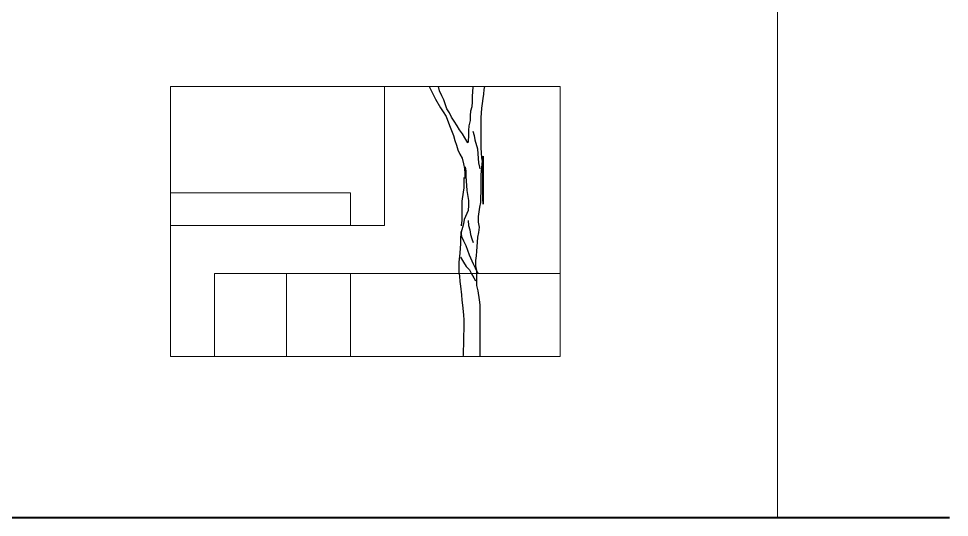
# Model space of a CAD drawing. Header units: millimetres. Extents: x 2810.5 to 2848.4, y 1624.4 to 1676.1.
# Drawn here: x 2823.42 to 2832.3, y 1646.63 to 1651.38 of the extents above; entities that cross this region are included whole.
import ezdxf

# ---------------------------------------------------------------- set-up
doc = ezdxf.new("R2010")
doc.units = ezdxf.units.MM
doc.layers.add('MURATURA_section_wall', color=7, linetype='Continuous', lineweight=40)
doc.layers.add('PROIEZIONI_projections', color=145, linetype='Continuous', lineweight=13)
doc.layers.add('VERDE_ALBERI', color=104, linetype='Continuous')

msp = doc.modelspace()

# ---------------------------------------------------------------- linework, layer by layer
at = {"layer": 'MURATURA_section_wall'}
msp.add_lwpolyline([(2811.8593, 1646.629), (2832.2957, 1646.629)], dxfattribs=at)
at = {"layer": 'PROIEZIONI_projections'}
for p, q in [((2825.2831, 1648.1613), (2825.2831, 1648.9554)), ((2825.2831, 1648.9554), (2828.5817, 1648.9554)), ((2825.9707, 1648.9554), (2825.9707, 1648.1613)), ((2828.5817, 1648.9554), (2828.5817, 1648.9554))]:
    msp.add_line(p, q, dxfattribs=at)
for points in [[(2812.8054, 1646.629), (2812.8054, 1654.5023), (2830.6555, 1654.5023), (2830.6555, 1646.629)], [(2824.8642, 1649.4129), (2826.9061, 1649.4129), (2826.9061, 1650.737)], [(2824.8642, 1649.7238), (2826.5833, 1649.7238), (2826.5833, 1649.4129)], [(2826.5833, 1648.9554), (2826.5833, 1648.1613)]]:
    msp.add_lwpolyline(points, dxfattribs=at)
msp.add_lwpolyline([(2824.8642, 1650.737), (2828.5817, 1650.737), (2828.5817, 1648.1613), (2824.8642, 1648.1613)], close=True, dxfattribs=at)
at = {"layer": 'VERDE_ALBERI'}
for p, q in [((2827.3341, 1650.737), (2827.394, 1650.6174)), ((2827.4326, 1650.6949), (2827.422, 1650.737)), ((2827.7499, 1650.73), (2827.7461, 1650.6874)), ((2827.7512, 1650.737), (2827.7499, 1650.73)), ((2827.8545, 1650.6643), (2827.8583, 1650.7069)), ((2827.8583, 1650.7069), (2827.8633, 1650.737)), ((2827.394, 1650.6174), (2827.4405, 1650.5323)), ((2827.452, 1650.6484), (2827.4326, 1650.6949)), ((2827.4714, 1650.6098), (2827.452, 1650.6484)), ((2827.7461, 1650.6874), (2827.7423, 1650.641)), ((2827.7423, 1650.641), (2827.7423, 1650.5907)), ((2827.8429, 1650.5753), (2827.8468, 1650.6217)), ((2827.8468, 1650.6217), (2827.8545, 1650.6643)), ((2827.4405, 1650.5323), (2827.4676, 1650.4937)), ((2827.5024, 1650.5247), (2827.4714, 1650.6098)), ((2827.5257, 1650.486), (2827.5024, 1650.5247)), ((2827.7385, 1650.5442), (2827.7269, 1650.5016)), ((2827.7423, 1650.5907), (2827.7385, 1650.5442)), ((2827.8314, 1650.4824), (2827.8352, 1650.5288)), ((2827.8352, 1650.5288), (2827.8429, 1650.5753)), ((2827.4676, 1650.4937), (2827.4948, 1650.4511)), ((2827.4948, 1650.4511), (2827.5258, 1650.366)), ((2827.5451, 1650.4434), (2827.5257, 1650.486)), ((2827.5722, 1650.4048), (2827.5451, 1650.4434)), ((2827.7269, 1650.5016), (2827.7231, 1650.4591)), ((2827.7231, 1650.4591), (2827.7231, 1650.4126)), ((2827.8276, 1650.4398), (2827.8314, 1650.4824)), ((2827.8278, 1650.1535), (2827.8276, 1650.4398)), ((2827.5258, 1650.366), (2827.5452, 1650.3157)), ((2827.5993, 1650.3622), (2827.5722, 1650.4048)), ((2827.6226, 1650.3235), (2827.5993, 1650.3622)), ((2827.7115, 1650.3623), (2827.7077, 1650.3159)), ((2827.7231, 1650.4126), (2827.7115, 1650.3623)), ((2827.5452, 1650.3157), (2827.5646, 1650.2693)), ((2827.5646, 1650.2693), (2827.5762, 1650.2229)), ((2827.6497, 1650.2849), (2827.6226, 1650.3235)), ((2827.673, 1650.2462), (2827.6497, 1650.2849)), ((2827.7078, 1650.2656), (2827.7039, 1650.2153)), ((2827.7077, 1650.3159), (2827.7078, 1650.2656)), ((2827.7503, 1650.312), (2827.7619, 1650.2695)), ((2827.7619, 1650.2695), (2827.7697, 1650.2269)), ((2827.5762, 1650.2229), (2827.5918, 1650.1765)), ((2827.5918, 1650.1765), (2827.6073, 1650.1339)), ((2827.7001, 1650.1998), (2827.673, 1650.2462)), ((2827.7039, 1650.2153), (2827.7001, 1650.1998)), ((2827.7697, 1650.2269), (2827.793, 1650.1418)), ((2827.6073, 1650.1339), (2827.6267, 1650.0914)), ((2827.6267, 1650.0914), (2827.646, 1650.0527)), ((2827.793, 1650.1418), (2827.7969, 1650.0954)), ((2827.7969, 1650.0954), (2827.8047, 1650.0102)), ((2827.8317, 1650.1031), (2827.8278, 1650.1535)), ((2827.8357, 1650.0567), (2827.8317, 1650.1031)), ((2827.646, 1650.0527), (2827.6616, 1649.9985)), ((2827.6616, 1649.9985), (2827.6694, 1649.9559)), ((2827.8047, 1650.0102), (2827.8125, 1649.9677)), ((2827.8324, 1649.9337), (2827.8401, 1650.0266)), ((2827.8434, 1650.0103), (2827.8357, 1650.0567)), ((2827.8401, 1650.0266), (2827.8478, 1650.073)), ((2827.8438, 1649.6697), (2827.8434, 1650.0103)), ((2827.8478, 1650.073), (2827.8477, 1649.6156)), ((2827.6694, 1649.9559), (2827.6733, 1649.9056)), ((2827.6733, 1649.9056), (2827.6772, 1649.8592)), ((2827.6772, 1649.8592), (2827.6776, 1649.9723)), ((2827.6776, 1649.9723), (2827.6815, 1649.9297)), ((2827.6815, 1649.9297), (2827.6815, 1649.8794)), ((2827.8125, 1649.9677), (2827.8164, 1649.9522)), ((2827.8286, 1649.8911), (2827.8324, 1649.9337)), ((2827.6622, 1649.8678), (2827.6623, 1649.771)), ((2827.6815, 1649.8794), (2827.6855, 1649.8368)), ((2827.6855, 1649.8368), (2827.6933, 1649.744)), ((2827.8287, 1649.7286), (2827.8286, 1649.8911)), ((2827.6585, 1649.7285), (2827.6431, 1649.6433)), ((2827.6623, 1649.771), (2827.6585, 1649.7285)), ((2827.6933, 1649.744), (2827.7088, 1649.6511)), ((2827.8249, 1649.6822), (2827.8287, 1649.7286)), ((2827.6431, 1649.6433), (2827.6432, 1649.4576)), ((2827.7088, 1649.6511), (2827.7089, 1649.6008)), ((2827.825, 1649.6319), (2827.8249, 1649.6822)), ((2827.8477, 1649.6156), (2827.8438, 1649.6697)), ((2827.7051, 1649.5544), (2827.6664, 1649.4692)), ((2827.7089, 1649.6008), (2827.7051, 1649.5544)), ((2827.8096, 1649.5428), (2827.8173, 1649.5854)), ((2827.8173, 1649.5854), (2827.825, 1649.6319)), ((2827.6432, 1649.4576), (2827.6394, 1649.415)), ((2827.6664, 1649.4692), (2827.6587, 1649.4266)), ((2827.7051, 1649.4576), (2827.7091, 1649.4112)), ((2827.8019, 1649.4964), (2827.8096, 1649.5428)), ((2827.8019, 1649.4422), (2827.8019, 1649.4964)), ((2827.6587, 1649.4266), (2827.6356, 1649.3337)), ((2827.6394, 1649.415), (2827.6394, 1649.4072)), ((2827.7091, 1649.4112), (2827.7207, 1649.3686)), ((2827.7207, 1649.3686), (2827.7285, 1649.3261)), ((2827.8136, 1649.3958), (2827.8019, 1649.4422)), ((2827.8059, 1649.3455), (2827.8136, 1649.3958)), ((2827.6356, 1649.3337), (2827.6318, 1649.2873)), ((2827.6318, 1649.2873), (2827.6318, 1649.237)), ((2827.6356, 1649.3531), (2827.6395, 1649.3066)), ((2827.6395, 1649.3066), (2827.6589, 1649.2641)), ((2827.7285, 1649.3261), (2827.7401, 1649.2835)), ((2827.7401, 1649.2835), (2827.7518, 1649.2487)), ((2827.7943, 1649.2526), (2827.7982, 1649.299)), ((2827.7982, 1649.299), (2827.8059, 1649.3455)), ((2827.628, 1649.1944), (2827.6242, 1649.148)), ((2827.6318, 1649.237), (2827.628, 1649.1944)), ((2827.6589, 1649.2641), (2827.6821, 1649.2215)), ((2827.6821, 1649.2215), (2827.6977, 1649.1751)), ((2827.7867, 1649.1675), (2827.7943, 1649.2526)), ((2827.6242, 1649.148), (2827.6165, 1649.0628)), ((2827.6319, 1649.1093), (2827.6591, 1649.0629)), ((2827.6977, 1649.1751), (2827.7132, 1649.1326)), ((2827.7132, 1649.1326), (2827.752, 1649.0475)), ((2827.779, 1649.0784), (2827.7829, 1649.121)), ((2827.7829, 1649.121), (2827.7867, 1649.1675)), ((2827.6165, 1649.0628), (2827.6166, 1648.9699)), ((2827.6591, 1649.0629), (2827.6862, 1649.0203)), ((2827.6862, 1649.0203), (2827.7172, 1648.9894)), ((2827.752, 1649.0475), (2827.7713, 1649.0088)), ((2827.7791, 1649.0281), (2827.779, 1649.0784)), ((2827.7868, 1648.9817), (2827.7791, 1649.0281)), ((2827.6166, 1648.9699), (2827.6205, 1648.9274)), ((2827.6205, 1648.9274), (2827.6244, 1648.8771)), ((2827.7172, 1648.9894), (2827.7366, 1648.9507)), ((2827.7366, 1648.9507), (2827.7598, 1648.912)), ((2827.7713, 1649.0088), (2827.7907, 1648.9662)), ((2827.787, 1648.8385), (2827.7868, 1648.9817)), ((2827.7907, 1648.9662), (2827.7985, 1648.9546)), ((2827.6244, 1648.8771), (2827.6322, 1648.8345)), ((2827.6322, 1648.8345), (2827.64, 1648.7494)), ((2827.7598, 1648.912), (2827.7753, 1648.885)), ((2827.7986, 1648.7882), (2827.787, 1648.8385)), ((2827.64, 1648.7494), (2827.6439, 1648.6991)), ((2827.8142, 1648.7031), (2827.7986, 1648.7882)), ((2827.6439, 1648.6991), (2827.6517, 1648.6527)), ((2827.8181, 1648.6567), (2827.8142, 1648.7031)), ((2827.8186, 1648.1613), (2827.8181, 1648.6567)), ((2827.6517, 1648.6527), (2827.6595, 1648.5598)), ((2827.6595, 1648.5598), (2827.6634, 1648.5095)), ((2827.6634, 1648.5095), (2827.6635, 1648.4127)), ((2827.6635, 1648.4127), (2827.6597, 1648.3702)), ((2827.6597, 1648.3702), (2827.6598, 1648.2696)), ((2827.6598, 1648.2696), (2827.656, 1648.227)), ((2827.656, 1648.227), (2827.656, 1648.1767)), ((2827.656, 1648.1767), (2827.6546, 1648.1613))]:
    msp.add_line(p, q, dxfattribs=at)

doc.saveas('drawing.dxf')
